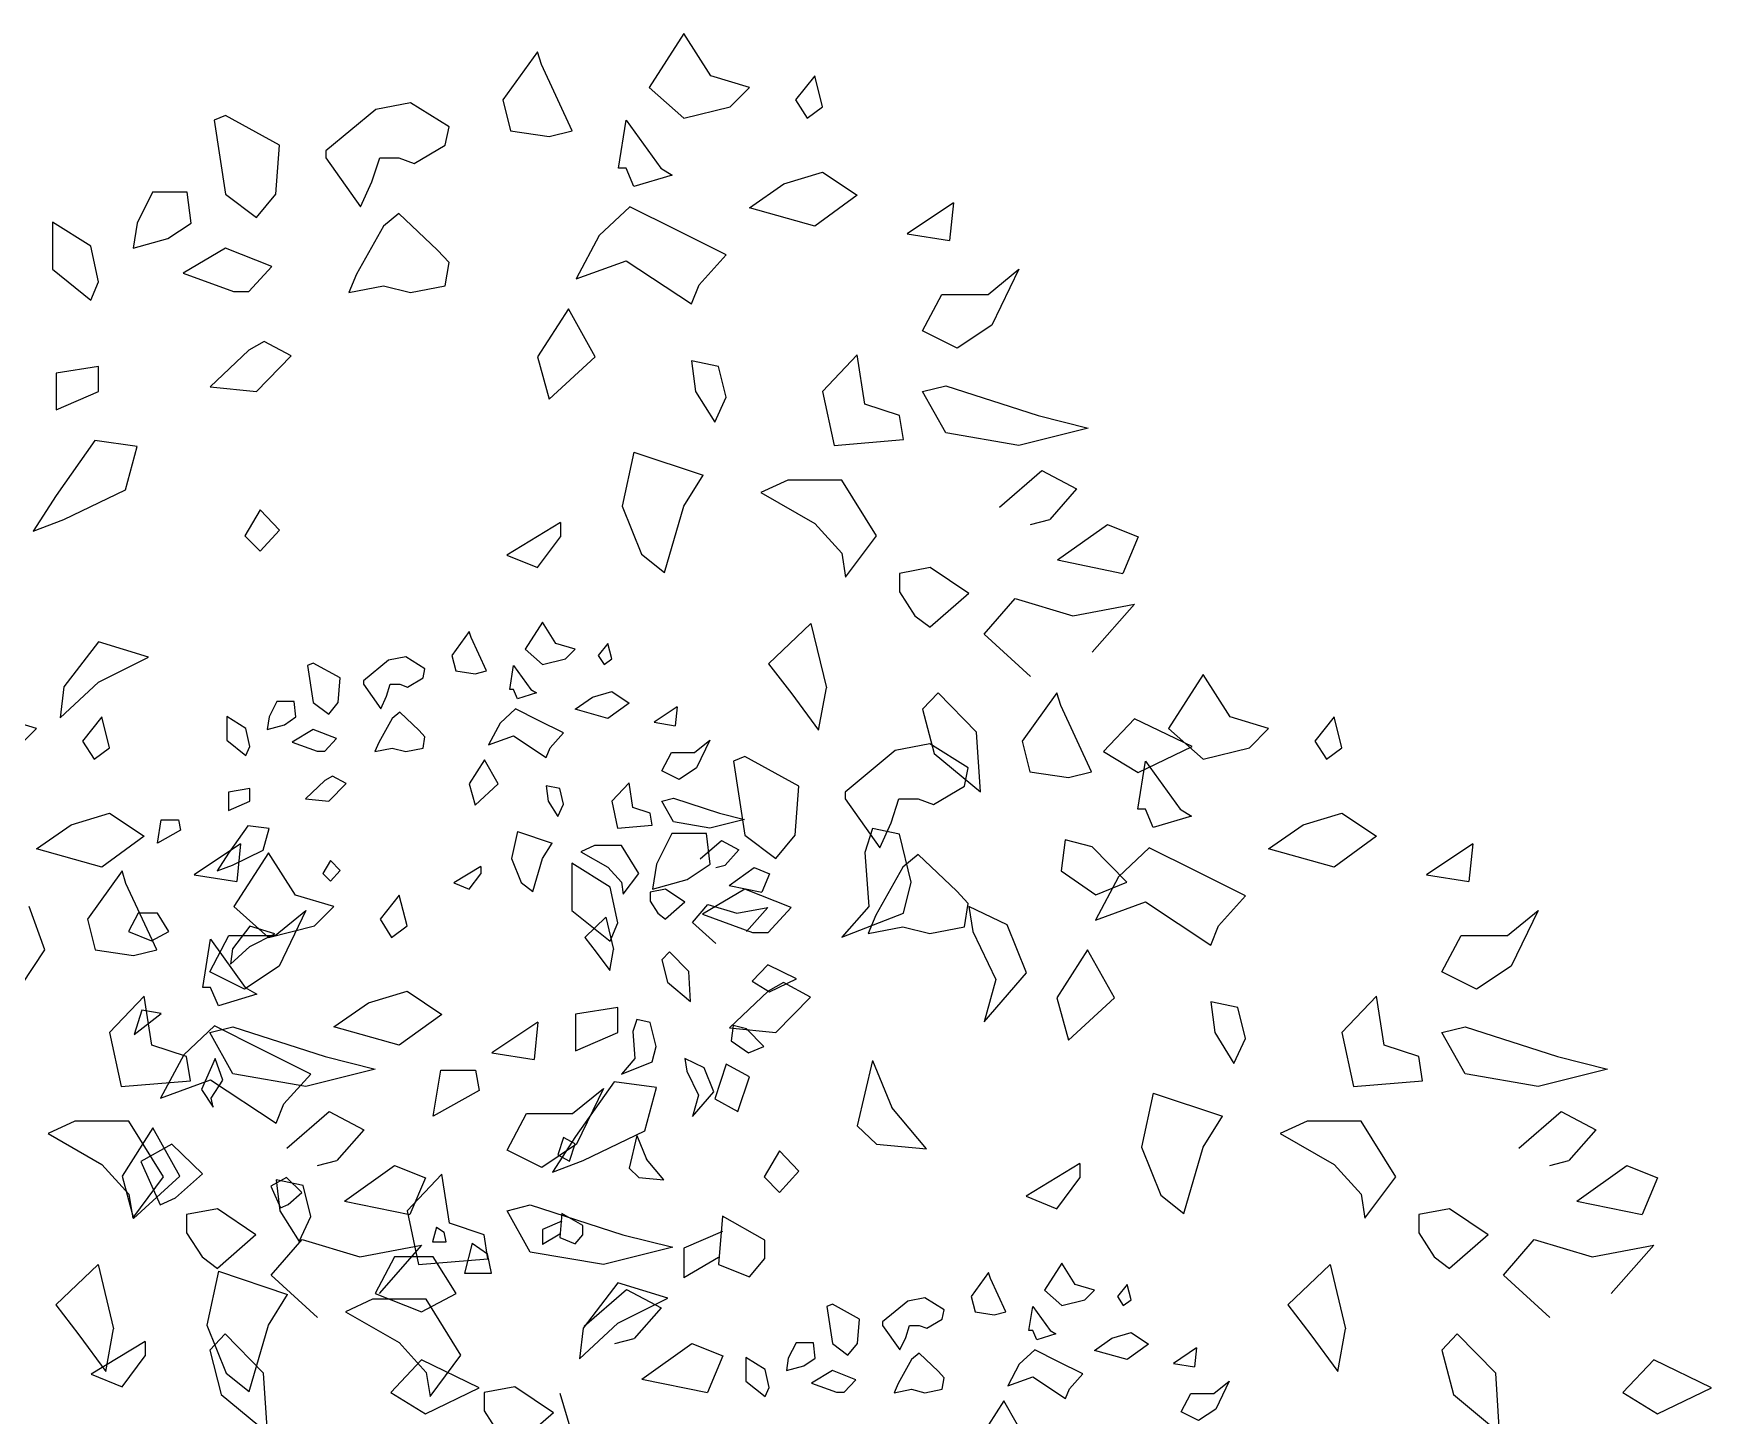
# Model space of a CAD drawing. Header units: millimetres. Extents: x 452.6 to 454.46, y 2596.55 to 2597.55.
# Drawn here: x 453.784 to 454.465, y 2596.974 to 2597.535 of the extents above; entities that cross this region are included whole.
import ezdxf

# ---------------------------------------------------------------- set-up
doc = ezdxf.new("R2010")
doc.units = ezdxf.units.MM
doc.header["$LTSCALE"] = 10
doc.layers.add('Vegetais', color=94, linetype='Continuous')

msp = doc.modelspace()

# ---------------------------------------------------------------- linework, layer by layer
at = {"layer": 'Vegetais'}
for p, q in [((454.04799, 2597.53508), (454.03393, 2597.51321)), ((454.05893, 2597.51789), (454.04799, 2597.53508)), ((453.98861, 2597.52766), (453.97455, 2597.50813)), ((453.99018, 2597.52258), (453.98861, 2597.52766)), ((454.00268, 2597.49563), (453.99018, 2597.52258)), ((454.03393, 2597.51321), (454.04799, 2597.50071)), ((454.07455, 2597.51321), (454.05893, 2597.51789)), ((454.06674, 2597.50539), (454.07455, 2597.51321)), ((454.10111, 2597.51789), (454.0933, 2597.50813)), ((454.10424, 2597.50539), (454.10111, 2597.51789)), ((453.93705, 2597.50696), (453.92299, 2597.50422)), ((453.95268, 2597.49719), (453.93705, 2597.50696)), ((453.97455, 2597.50813), (453.97768, 2597.49563)), ((454.0933, 2597.50813), (454.09799, 2597.50071)), ((453.86205, 2597.50188), (453.85736, 2597.49993)), ((453.85736, 2597.49993), (453.86205, 2597.46985)), ((453.88393, 2597.48977), (453.86205, 2597.50188)), ((453.92299, 2597.50422), (453.90268, 2597.48743)), ((454.02143, 2597.48039), (454.02455, 2597.49993)), ((454.02455, 2597.49993), (454.03861, 2597.48039)), ((454.04799, 2597.50071), (454.06674, 2597.50539)), ((454.09799, 2597.50071), (454.10424, 2597.50539)), ((453.95111, 2597.48977), (453.95268, 2597.49719)), ((453.97768, 2597.49563), (453.9933, 2597.49329)), ((453.9933, 2597.49329), (454.00268, 2597.49563)), ((453.88236, 2597.46985), (453.88393, 2597.48977)), ((453.90268, 2597.48743), (453.90268, 2597.48469)), ((453.93861, 2597.48235), (453.95111, 2597.48977)), ((453.90268, 2597.48469), (453.91674, 2597.46477)), ((453.92143, 2597.47493), (453.92455, 2597.48469)), ((453.92455, 2597.48469), (453.93236, 2597.48469)), ((453.93236, 2597.48469), (453.93861, 2597.48235)), ((454.02455, 2597.48039), (454.02143, 2597.48039)), ((454.02768, 2597.47297), (454.02455, 2597.48039)), ((454.03861, 2597.48039), (454.0433, 2597.47766)), ((454.08861, 2597.47414), (454.10424, 2597.47883)), ((454.10424, 2597.47883), (454.1183, 2597.46946)), ((453.91674, 2597.46477), (453.92143, 2597.47493)), ((454.0433, 2597.47766), (454.02768, 2597.47297)), ((454.07455, 2597.46438), (454.08861, 2597.47414)), ((453.83236, 2597.47063), (453.82611, 2597.45813)), ((453.84643, 2597.47063), (453.83236, 2597.47063)), ((453.84799, 2597.45813), (453.84643, 2597.47063)), ((453.86205, 2597.46985), (453.87455, 2597.46047)), ((453.87455, 2597.46047), (453.88236, 2597.46985)), ((454.1183, 2597.46946), (454.10111, 2597.45696)), ((454.15736, 2597.46633), (454.13861, 2597.45383)), ((454.15736, 2597.46633), (454.1558, 2597.4511)), ((453.80736, 2597.44875), (453.79174, 2597.45852)), ((453.79174, 2597.45852), (453.79174, 2597.43938)), ((453.82611, 2597.45813), (453.82455, 2597.44797)), ((453.83861, 2597.45188), (453.84799, 2597.45813)), ((453.93236, 2597.46204), (453.92611, 2597.45696)), ((453.94799, 2597.44719), (453.93236, 2597.46204)), ((454.02611, 2597.46477), (454.01361, 2597.45305)), ((454.04486, 2597.45539), (454.02611, 2597.46477)), ((454.10111, 2597.45696), (454.07455, 2597.46438)), ((453.82455, 2597.44797), (453.83861, 2597.45188)), ((453.92611, 2597.45696), (453.91518, 2597.43743)), ((454.01361, 2597.45305), (454.00424, 2597.43547)), ((454.06518, 2597.44524), (454.04486, 2597.45539)), ((454.13861, 2597.45383), (454.1558, 2597.4511)), ((453.81049, 2597.4343), (453.80736, 2597.44875)), ((453.86205, 2597.44797), (453.84486, 2597.43782)), ((453.8808, 2597.44055), (453.86205, 2597.44797)), ((453.95268, 2597.44211), (453.94799, 2597.44719)), ((454.05424, 2597.43313), (454.06518, 2597.44524)), ((453.79174, 2597.43938), (453.80736, 2597.42688)), ((453.84486, 2597.43782), (453.86518, 2597.43039)), ((453.87143, 2597.43039), (453.8808, 2597.44055)), ((453.95111, 2597.43274), (453.95268, 2597.44211)), ((454.00424, 2597.43547), (454.02455, 2597.44289)), ((454.02455, 2597.44289), (454.05111, 2597.42532)), ((454.17143, 2597.42922), (454.18393, 2597.43938)), ((454.18393, 2597.43938), (454.17299, 2597.41672)), ((453.80736, 2597.42688), (453.81049, 2597.4343)), ((453.91518, 2597.43743), (453.91205, 2597.43)), ((453.91205, 2597.43), (453.92611, 2597.43274)), ((453.92611, 2597.43274), (453.93705, 2597.43)), ((453.93705, 2597.43), (453.95111, 2597.43274)), ((454.05111, 2597.42532), (454.05424, 2597.43313)), ((453.86518, 2597.43039), (453.87143, 2597.43039)), ((454.14486, 2597.41438), (454.15268, 2597.42922)), ((454.15268, 2597.42922), (454.17143, 2597.42922)), ((454.00111, 2597.42336), (453.98861, 2597.40383)), ((454.01205, 2597.40383), (454.00111, 2597.42336)), ((454.15893, 2597.40735), (454.14486, 2597.41438)), ((454.17299, 2597.41672), (454.15893, 2597.40735)), ((453.87143, 2597.40657), (453.8558, 2597.39172)), ((453.87768, 2597.41008), (453.87143, 2597.40657)), ((453.87455, 2597.38977), (453.88861, 2597.40422)), ((453.88861, 2597.40422), (453.87768, 2597.41008)), ((453.98861, 2597.40383), (453.9933, 2597.38664)), ((453.9933, 2597.38664), (454.01205, 2597.40383)), ((454.1183, 2597.40461), (454.10424, 2597.38977)), ((454.12143, 2597.38469), (454.1183, 2597.40461)), ((453.81049, 2597.39993), (453.7933, 2597.39719)), ((453.7933, 2597.39719), (453.7933, 2597.38235)), ((453.81049, 2597.38977), (453.81049, 2597.39993)), ((454.06205, 2597.39993), (454.05111, 2597.40227)), ((454.05111, 2597.40227), (454.05268, 2597.38977)), ((454.06518, 2597.38743), (454.06205, 2597.39993)), ((453.8558, 2597.39172), (453.87455, 2597.38977)), ((454.14486, 2597.38977), (454.15424, 2597.39211)), ((454.15424, 2597.39211), (454.19174, 2597.38)), ((453.7933, 2597.38235), (453.81049, 2597.38977)), ((454.05268, 2597.38977), (454.06049, 2597.37727)), ((454.06049, 2597.37727), (454.06518, 2597.38743)), ((454.10424, 2597.38977), (454.10893, 2597.36789)), ((454.13549, 2597.38), (454.12143, 2597.38469)), ((454.15424, 2597.37297), (454.14486, 2597.38977)), ((454.13705, 2597.37024), (454.13549, 2597.38)), ((454.19174, 2597.38), (454.21205, 2597.37493)), ((453.80893, 2597.36985), (453.7933, 2597.34758)), ((453.82611, 2597.3675), (453.80893, 2597.36985)), ((454.10893, 2597.36789), (454.13705, 2597.37024)), ((454.18393, 2597.36789), (454.15424, 2597.37297)), ((454.21205, 2597.37493), (454.18393, 2597.36789)), ((453.82143, 2597.34993), (453.82611, 2597.3675)), ((454.02768, 2597.36516), (454.02299, 2597.34329)), ((454.02768, 2597.36516), (454.0558, 2597.35579)), ((454.17611, 2597.34289), (454.1933, 2597.35774)), ((454.1933, 2597.35774), (454.20736, 2597.35032)), ((453.79643, 2597.33782), (453.82143, 2597.34993)), ((454.04799, 2597.34329), (454.0558, 2597.35579)), ((454.09018, 2597.35383), (454.07924, 2597.34875)), ((454.11205, 2597.35383), (454.09018, 2597.35383)), ((454.12611, 2597.33118), (454.11205, 2597.35383)), ((454.20736, 2597.35032), (454.19643, 2597.33782)), ((453.7933, 2597.34758), (453.78393, 2597.33313)), ((454.02299, 2597.34329), (454.0308, 2597.32375)), ((454.04018, 2597.31633), (454.04799, 2597.34329)), ((454.07924, 2597.34875), (454.10111, 2597.33625)), ((453.78393, 2597.33313), (453.79643, 2597.33782)), ((453.87611, 2597.34172), (453.86986, 2597.33118)), ((453.88393, 2597.33352), (453.87611, 2597.34172)), ((453.99799, 2597.33664), (453.97611, 2597.32336)), ((453.99799, 2597.33664), (453.99799, 2597.33079)), ((454.10111, 2597.33625), (454.11205, 2597.32414)), ((454.18861, 2597.33586), (454.19643, 2597.33782)), ((454.19955, 2597.32141), (454.21986, 2597.33586)), ((454.21986, 2597.33586), (454.23236, 2597.33079)), ((453.86986, 2597.33118), (453.87611, 2597.32493)), ((453.87611, 2597.32493), (453.88393, 2597.33352)), ((453.98861, 2597.31829), (453.99799, 2597.33079)), ((454.11361, 2597.31438), (454.12611, 2597.33118)), ((454.23236, 2597.33079), (454.22611, 2597.31594)), ((453.97611, 2597.32336), (453.98861, 2597.31829)), ((454.0308, 2597.32375), (454.04018, 2597.31633)), ((454.11205, 2597.32414), (454.11361, 2597.31438)), ((454.14799, 2597.31829), (454.13549, 2597.31594)), ((454.13549, 2597.31594), (454.13549, 2597.30852)), ((454.16361, 2597.30774), (454.14799, 2597.31829)), ((454.19955, 2597.32141), (454.22611, 2597.31594)), ((454.13549, 2597.30852), (454.14174, 2597.29875)), ((454.16361, 2597.30774), (454.14799, 2597.29407)), ((454.16986, 2597.29133), (454.18236, 2597.30579)), ((454.18236, 2597.30579), (454.2058, 2597.29875)), ((454.2058, 2597.29875), (454.2308, 2597.30344)), ((454.2308, 2597.30344), (454.21361, 2597.28391)), ((453.99058, 2597.29614), (453.98355, 2597.28521)), ((453.99605, 2597.28755), (453.99058, 2597.29614)), ((454.09955, 2597.29563), (454.08236, 2597.27922)), ((454.09955, 2597.29563), (454.1058, 2597.26946)), ((454.14174, 2597.29875), (454.14799, 2597.29407)), ((453.81049, 2597.28821), (453.79643, 2597.26985)), ((453.8308, 2597.28196), (453.81049, 2597.28821)), ((453.9609, 2597.29243), (453.95386, 2597.28266)), ((453.96168, 2597.28989), (453.9609, 2597.29243)), ((453.96793, 2597.27641), (453.96168, 2597.28989)), ((454.18861, 2597.27414), (454.16986, 2597.29133)), ((453.81049, 2597.2718), (453.8308, 2597.28196)), ((453.93511, 2597.28208), (453.92808, 2597.28071)), ((453.94293, 2597.27719), (453.93511, 2597.28208)), ((453.95386, 2597.28266), (453.95543, 2597.27641)), ((453.98355, 2597.28521), (453.99058, 2597.27896)), ((453.99058, 2597.27896), (453.99996, 2597.2813)), ((454.00386, 2597.28521), (453.99605, 2597.28755)), ((453.99996, 2597.2813), (454.00386, 2597.28521)), ((454.01715, 2597.28755), (454.01324, 2597.28266)), ((454.01324, 2597.28266), (454.01558, 2597.27896)), ((454.01558, 2597.27896), (454.01871, 2597.2813)), ((454.01871, 2597.2813), (454.01715, 2597.28755)), ((453.89761, 2597.27954), (453.89527, 2597.27857)), ((453.89527, 2597.27857), (453.89761, 2597.26352)), ((453.90855, 2597.27349), (453.89761, 2597.27954)), ((453.92808, 2597.28071), (453.91793, 2597.27232)), ((453.94215, 2597.27349), (453.94293, 2597.27719)), ((453.95543, 2597.27641), (453.96324, 2597.27524)), ((453.96324, 2597.27524), (453.96793, 2597.27641)), ((453.9773, 2597.2688), (453.97886, 2597.27857)), ((453.97886, 2597.27857), (453.9859, 2597.2688)), ((454.08236, 2597.27922), (454.09174, 2597.26711)), ((454.25871, 2597.27486), (454.24465, 2597.25299)), ((454.26965, 2597.25768), (454.25871, 2597.27486)), ((453.79486, 2597.25735), (453.81049, 2597.2718)), ((453.79643, 2597.26985), (453.79486, 2597.25735)), ((453.90777, 2597.26352), (453.90855, 2597.27349)), ((453.91793, 2597.27232), (453.91793, 2597.27094)), ((453.91793, 2597.27094), (453.92496, 2597.26099)), ((453.9273, 2597.26607), (453.92886, 2597.27094)), ((453.92886, 2597.27094), (453.93277, 2597.27094)), ((453.93277, 2597.27094), (453.9359, 2597.26977)), ((453.9359, 2597.26977), (453.94215, 2597.27349)), ((453.97886, 2597.2688), (453.9773, 2597.2688)), ((453.98043, 2597.26508), (453.97886, 2597.2688)), ((453.9859, 2597.2688), (453.98824, 2597.26743)), ((454.0109, 2597.26568), (454.01871, 2597.26802)), ((454.01871, 2597.26802), (454.02574, 2597.26333)), ((454.10268, 2597.25227), (454.1058, 2597.26946)), ((454.15111, 2597.2675), (454.14486, 2597.26086)), ((454.16674, 2597.25149), (454.15111, 2597.2675)), ((453.88277, 2597.26391), (453.87965, 2597.25766)), ((453.8898, 2597.26391), (453.88277, 2597.26391)), ((453.89058, 2597.25766), (453.8898, 2597.26391)), ((453.89761, 2597.26352), (453.90386, 2597.25883)), ((453.90386, 2597.25883), (453.90777, 2597.26352)), ((453.92496, 2597.26099), (453.9273, 2597.26607)), ((453.97965, 2597.26099), (453.9734, 2597.25513)), ((453.98902, 2597.2563), (453.97965, 2597.26099)), ((453.98824, 2597.26743), (453.98043, 2597.26508)), ((454.00386, 2597.26079), (454.0109, 2597.26568)), ((454.01715, 2597.25708), (454.00386, 2597.26079)), ((454.02574, 2597.26333), (454.01715, 2597.25708)), ((454.04527, 2597.26177), (454.0359, 2597.25552)), ((454.04527, 2597.26177), (454.04449, 2597.25414)), ((454.09174, 2597.26711), (454.10268, 2597.25227)), ((454.14486, 2597.26086), (454.14955, 2597.24289)), ((454.19933, 2597.26744), (454.18527, 2597.24791)), ((454.2009, 2597.26236), (454.19933, 2597.26744)), ((454.2134, 2597.23541), (454.2009, 2597.26236)), ((453.78527, 2597.25299), (453.76965, 2597.25768)), ((453.81183, 2597.25768), (453.80402, 2597.24791)), ((453.81496, 2597.24518), (453.81183, 2597.25768)), ((453.87027, 2597.25297), (453.86246, 2597.25786)), ((453.86246, 2597.25786), (453.86246, 2597.24829)), ((453.87965, 2597.25766), (453.87886, 2597.25258)), ((453.87886, 2597.25258), (453.8859, 2597.25454)), ((453.8859, 2597.25454), (453.89058, 2597.25766)), ((453.92965, 2597.25708), (453.92418, 2597.24732)), ((453.93277, 2597.25961), (453.92965, 2597.25708)), ((453.94058, 2597.25219), (453.93277, 2597.25961)), ((453.9734, 2597.25513), (453.96871, 2597.24633)), ((453.99918, 2597.25122), (453.98902, 2597.2563)), ((454.0359, 2597.25552), (454.04449, 2597.25414)), ((454.2308, 2597.25696), (454.2183, 2597.24368)), ((454.25424, 2597.24563), (454.2308, 2597.25696)), ((454.28527, 2597.25299), (454.26965, 2597.25768)), ((454.31183, 2597.25768), (454.30402, 2597.24791)), ((454.31496, 2597.24518), (454.31183, 2597.25768)), ((453.77746, 2597.24518), (453.78527, 2597.25299)), ((453.80402, 2597.24791), (453.80871, 2597.24049)), ((453.86246, 2597.24829), (453.87027, 2597.24204)), ((453.87183, 2597.24575), (453.87027, 2597.25297)), ((453.89761, 2597.25258), (453.88902, 2597.2475)), ((453.88902, 2597.2475), (453.89918, 2597.2438)), ((453.90699, 2597.24888), (453.89761, 2597.25258)), ((453.9023, 2597.2438), (453.90699, 2597.24888)), ((453.92418, 2597.24732), (453.92261, 2597.2436)), ((453.94293, 2597.24966), (453.94058, 2597.25219)), ((453.94215, 2597.24497), (453.94293, 2597.24966)), ((453.96871, 2597.24633), (453.97886, 2597.25005)), ((453.97886, 2597.25005), (453.99215, 2597.24125)), ((453.99371, 2597.24516), (453.99918, 2597.25122)), ((454.0523, 2597.24321), (454.05855, 2597.24829)), ((454.05855, 2597.24829), (454.05308, 2597.23696)), ((454.1683, 2597.22727), (454.16674, 2597.25149)), ((454.18527, 2597.24791), (454.1884, 2597.23541)), ((454.24465, 2597.25299), (454.25871, 2597.24049)), ((454.27746, 2597.24518), (454.28527, 2597.25299)), ((454.30402, 2597.24791), (454.30871, 2597.24049)), ((453.80871, 2597.24049), (453.81496, 2597.24518)), ((453.87027, 2597.24204), (453.87183, 2597.24575)), ((453.89918, 2597.2438), (453.9023, 2597.2438)), ((453.92261, 2597.2436), (453.92965, 2597.24497)), ((453.92965, 2597.24497), (453.93511, 2597.2436)), ((453.93511, 2597.2436), (453.94215, 2597.24497)), ((453.96715, 2597.24029), (453.9609, 2597.23052)), ((453.97261, 2597.23052), (453.96715, 2597.24029)), ((453.99215, 2597.24125), (453.99371, 2597.24516)), ((454.03902, 2597.23579), (454.04293, 2597.24321)), ((454.04293, 2597.24321), (454.0523, 2597.24321)), ((454.07277, 2597.24166), (454.06808, 2597.23971)), ((454.09465, 2597.22955), (454.07277, 2597.24166)), ((454.13371, 2597.244), (454.1134, 2597.22721)), ((454.14777, 2597.24674), (454.13371, 2597.244)), ((454.1634, 2597.23697), (454.14777, 2597.24674)), ((454.14955, 2597.24289), (454.1683, 2597.22727)), ((454.2183, 2597.24368), (454.23236, 2597.23508)), ((454.23236, 2597.23508), (454.25424, 2597.24563)), ((454.25871, 2597.24049), (454.27746, 2597.24518)), ((454.30871, 2597.24049), (454.31496, 2597.24518)), ((453.90543, 2597.23364), (453.9023, 2597.23188)), ((453.9109, 2597.23071), (453.90543, 2597.23364)), ((454.04605, 2597.23227), (454.03902, 2597.23579)), ((454.05308, 2597.23696), (454.04605, 2597.23227)), ((454.06808, 2597.23971), (454.07277, 2597.20963)), ((454.16183, 2597.22955), (454.1634, 2597.23697)), ((454.1884, 2597.23541), (454.20402, 2597.23307)), ((454.20402, 2597.23307), (454.2134, 2597.23541)), ((454.23215, 2597.22018), (454.23527, 2597.23971)), ((454.23527, 2597.23971), (454.24933, 2597.22018)), ((453.87183, 2597.22857), (453.86324, 2597.22719)), ((453.86324, 2597.22719), (453.86324, 2597.21977)), ((453.87183, 2597.22349), (453.87183, 2597.22857)), ((453.9023, 2597.23188), (453.89449, 2597.22446)), ((453.90386, 2597.22349), (453.9109, 2597.23071)), ((453.9609, 2597.23052), (453.96324, 2597.22193)), ((453.96324, 2597.22193), (453.97261, 2597.23052)), ((453.99761, 2597.22857), (453.99215, 2597.22974)), ((453.99215, 2597.22974), (453.99293, 2597.22349)), ((453.99918, 2597.22232), (453.99761, 2597.22857)), ((454.02574, 2597.23091), (454.01871, 2597.22349)), ((454.0273, 2597.22094), (454.02574, 2597.23091)), ((454.09308, 2597.20963), (454.09465, 2597.22955)), ((454.1134, 2597.22721), (454.1134, 2597.22447)), ((454.14933, 2597.22213), (454.16183, 2597.22955)), ((453.86324, 2597.21977), (453.87183, 2597.22349)), ((453.89449, 2597.22446), (453.90386, 2597.22349)), ((453.99293, 2597.22349), (453.99683, 2597.21724)), ((453.99683, 2597.21724), (453.99918, 2597.22232)), ((454.01871, 2597.22349), (454.02105, 2597.21255)), ((454.03433, 2597.2186), (454.0273, 2597.22094)), ((454.03902, 2597.22349), (454.04371, 2597.22466)), ((454.04371, 2597.21508), (454.03902, 2597.22349)), ((454.04371, 2597.22466), (454.06246, 2597.2186)), ((454.1134, 2597.22447), (454.12746, 2597.20455)), ((454.13215, 2597.21471), (454.13527, 2597.22447)), ((454.13527, 2597.22447), (454.14308, 2597.22447)), ((454.14308, 2597.22447), (454.14933, 2597.22213)), ((454.23527, 2597.22018), (454.23215, 2597.22018)), ((454.2384, 2597.21275), (454.23527, 2597.22018)), ((454.24933, 2597.22018), (454.25402, 2597.21744)), ((453.78527, 2597.20416), (453.79933, 2597.21393)), ((453.79933, 2597.21393), (453.81496, 2597.21861)), ((453.81496, 2597.21861), (453.82902, 2597.20924)), ((453.83433, 2597.20649), (453.8359, 2597.21586)), ((453.8359, 2597.21586), (453.84293, 2597.21586)), ((453.84293, 2597.21586), (453.84371, 2597.21177)), ((453.87105, 2597.21352), (453.86324, 2597.20239)), ((453.87965, 2597.21235), (453.87105, 2597.21352)), ((454.02105, 2597.21255), (454.03511, 2597.21372)), ((454.03511, 2597.21372), (454.03433, 2597.2186)), ((454.05855, 2597.21255), (454.04371, 2597.21508)), ((454.07261, 2597.21607), (454.05855, 2597.21255)), ((454.06246, 2597.2186), (454.07261, 2597.21607)), ((454.12746, 2597.20455), (454.13215, 2597.21471)), ((454.25402, 2597.21744), (454.2384, 2597.21275)), ((454.28527, 2597.20416), (454.29933, 2597.21393)), ((454.29933, 2597.21393), (454.31496, 2597.21861)), ((454.31496, 2597.21861), (454.32902, 2597.20924)), ((453.82902, 2597.20924), (453.81183, 2597.19674)), ((453.84371, 2597.21177), (453.83433, 2597.20649)), ((453.8773, 2597.20357), (453.87965, 2597.21235)), ((453.98043, 2597.21118), (453.97808, 2597.20024)), ((453.98043, 2597.21118), (453.99449, 2597.20649)), ((453.99058, 2597.20024), (453.99449, 2597.20649)), ((454.04308, 2597.21041), (454.03683, 2597.19791)), ((454.05715, 2597.21041), (454.04308, 2597.21041)), ((454.05465, 2597.20005), (454.06324, 2597.20747)), ((454.05871, 2597.19791), (454.05715, 2597.21041)), ((454.06324, 2597.20747), (454.07027, 2597.20375)), ((454.07277, 2597.20963), (454.08527, 2597.20025)), ((454.08527, 2597.20025), (454.09308, 2597.20963)), ((454.12455, 2597.21243), (454.12143, 2597.20266)), ((454.13549, 2597.21008), (454.12455, 2597.21243)), ((454.14018, 2597.19055), (454.13549, 2597.21008)), ((454.20268, 2597.20774), (454.20111, 2597.19524)), ((454.21361, 2597.205), (454.20268, 2597.20774)), ((454.32902, 2597.20924), (454.31183, 2597.19674)), ((453.81183, 2597.19674), (453.78527, 2597.20416)), ((453.86808, 2597.20611), (453.84933, 2597.19361)), ((453.86324, 2597.20239), (453.85855, 2597.19516)), ((453.8648, 2597.1975), (453.8773, 2597.20357)), ((453.8794, 2597.20258), (453.86533, 2597.18071)), ((453.86808, 2597.20611), (453.86652, 2597.19088)), ((453.89033, 2597.18539), (453.8794, 2597.20258)), ((453.90465, 2597.19946), (453.90152, 2597.19419)), ((453.90855, 2597.19536), (453.90465, 2597.19946)), ((453.97808, 2597.20024), (453.98199, 2597.19047)), ((453.98668, 2597.18677), (453.99058, 2597.20024)), ((454.01168, 2597.20552), (454.00621, 2597.20297)), ((454.00621, 2597.20297), (454.01715, 2597.19672)), ((454.02261, 2597.20552), (454.01168, 2597.20552)), ((454.02965, 2597.19419), (454.02261, 2597.20552)), ((454.07027, 2597.20375), (454.0648, 2597.1975)), ((454.12143, 2597.20266), (454.12299, 2597.18079)), ((454.14308, 2597.20182), (454.13683, 2597.19674)), ((454.15871, 2597.18697), (454.14308, 2597.20182)), ((454.22768, 2597.19055), (454.21361, 2597.205)), ((454.23683, 2597.20455), (454.22433, 2597.19283)), ((454.25558, 2597.19518), (454.23683, 2597.20455)), ((454.31183, 2597.19674), (454.28527, 2597.20416)), ((454.36808, 2597.20611), (454.34933, 2597.19361)), ((454.36808, 2597.20611), (454.36652, 2597.19088)), ((453.82002, 2597.19516), (453.80596, 2597.17563)), ((453.82158, 2597.19008), (453.82002, 2597.19516)), ((453.84933, 2597.19361), (453.86652, 2597.19088)), ((453.85855, 2597.19516), (453.8648, 2597.1975)), ((453.90152, 2597.19419), (453.90465, 2597.19107)), ((453.90465, 2597.19107), (453.90855, 2597.19536)), ((453.96558, 2597.19693), (453.95465, 2597.19029)), ((453.9609, 2597.18774), (453.96558, 2597.19399)), ((453.96558, 2597.19693), (453.96558, 2597.19399)), ((454.01808, 2597.18854), (454.00246, 2597.1983)), ((454.00246, 2597.1983), (454.00246, 2597.17916)), ((454.01715, 2597.19672), (454.02261, 2597.19068)), ((454.0234, 2597.18579), (454.02965, 2597.19419)), ((454.03683, 2597.19791), (454.03527, 2597.18775)), ((454.04933, 2597.19166), (454.05871, 2597.19791)), ((454.0609, 2597.19654), (454.0648, 2597.1975)), ((454.06636, 2597.1893), (454.07652, 2597.19654)), ((454.07652, 2597.19654), (454.08277, 2597.19399)), ((454.08277, 2597.19399), (454.07965, 2597.18657)), ((454.13683, 2597.19674), (454.1259, 2597.17721)), ((454.20111, 2597.19524), (454.21518, 2597.18547)), ((454.22433, 2597.19283), (454.21496, 2597.17525)), ((454.2759, 2597.18502), (454.25558, 2597.19518)), ((454.34933, 2597.19361), (454.36652, 2597.19088)), ((453.83408, 2597.16313), (453.82158, 2597.19008)), ((453.95465, 2597.19029), (453.9609, 2597.18774)), ((453.98199, 2597.19047), (453.98668, 2597.18677)), ((454.02121, 2597.17408), (454.01808, 2597.18854)), ((454.02261, 2597.19068), (454.0234, 2597.18579)), ((454.04058, 2597.18774), (454.03433, 2597.18657)), ((454.03433, 2597.18657), (454.03433, 2597.18286)), ((454.03527, 2597.18775), (454.04933, 2597.19166)), ((454.0484, 2597.18247), (454.04058, 2597.18774)), ((454.07277, 2597.18775), (454.05558, 2597.1776)), ((454.06636, 2597.1893), (454.07965, 2597.18657)), ((454.09152, 2597.18033), (454.07277, 2597.18775)), ((454.13705, 2597.17805), (454.14018, 2597.19055)), ((454.1634, 2597.18189), (454.15871, 2597.18697)), ((454.21518, 2597.18547), (454.22768, 2597.19055)), ((453.78861, 2597.16321), (453.78236, 2597.18079)), ((453.86533, 2597.18071), (453.8794, 2597.16821)), ((453.88215, 2597.169), (453.89465, 2597.17916)), ((453.89465, 2597.17916), (453.88371, 2597.1565)), ((453.90596, 2597.18071), (453.89033, 2597.18539)), ((453.89815, 2597.17289), (453.90596, 2597.18071)), ((453.93252, 2597.18539), (453.92471, 2597.17563)), ((453.93565, 2597.17289), (453.93252, 2597.18539)), ((454.00246, 2597.17916), (454.01808, 2597.16666)), ((454.03433, 2597.18286), (454.03746, 2597.17797)), ((454.0484, 2597.18247), (454.04058, 2597.17563)), ((454.05152, 2597.17427), (454.05777, 2597.18149)), ((454.05777, 2597.18149), (454.06949, 2597.17797)), ((454.06949, 2597.17797), (454.08199, 2597.18032)), ((454.08199, 2597.18032), (454.0734, 2597.17055)), ((454.08215, 2597.17018), (454.09152, 2597.18033)), ((454.12299, 2597.18079), (454.11205, 2597.16829)), ((454.16183, 2597.17252), (454.1634, 2597.18189)), ((454.16361, 2597.18079), (454.16518, 2597.17063)), ((454.17924, 2597.17336), (454.16361, 2597.18079)), ((454.21496, 2597.17525), (454.23527, 2597.18268)), ((454.23527, 2597.18268), (454.26183, 2597.1651)), ((454.26496, 2597.17291), (454.2759, 2597.18502)), ((454.38215, 2597.169), (454.39465, 2597.17916)), ((454.39465, 2597.17916), (454.38371, 2597.1565)), ((453.80596, 2597.17563), (453.80908, 2597.16313)), ((453.82652, 2597.17797), (453.82261, 2597.17055)), ((453.83433, 2597.17797), (453.82652, 2597.17797)), ((453.83902, 2597.17055), (453.83433, 2597.17797)), ((453.87183, 2597.17271), (453.8648, 2597.16352)), ((453.88199, 2597.16958), (453.87183, 2597.17271)), ((453.8794, 2597.16821), (453.89815, 2597.17289)), ((453.92471, 2597.17563), (453.9294, 2597.16821)), ((453.9294, 2597.16821), (453.93565, 2597.17289)), ((454.01636, 2597.17641), (454.00777, 2597.16821)), ((454.01636, 2597.17641), (454.01949, 2597.16333)), ((454.01808, 2597.16666), (454.02121, 2597.17408)), ((454.03746, 2597.17797), (454.04058, 2597.17563)), ((454.0609, 2597.16568), (454.05152, 2597.17427)), ((454.05558, 2597.1776), (454.0759, 2597.17018)), ((454.11205, 2597.16829), (454.13705, 2597.17805)), ((454.1259, 2597.17721), (454.12277, 2597.16979)), ((454.12277, 2597.16979), (454.13683, 2597.17252)), ((454.13683, 2597.17252), (454.14777, 2597.16979)), ((454.14777, 2597.16979), (454.16183, 2597.17252)), ((454.18705, 2597.15383), (454.17924, 2597.17336)), ((454.26183, 2597.1651), (454.26496, 2597.17291)), ((453.82261, 2597.17055), (453.83199, 2597.16685)), ((453.83199, 2597.16685), (453.83902, 2597.17055)), ((453.85283, 2597.14789), (453.85596, 2597.16743)), ((453.85558, 2597.15416), (453.8634, 2597.169)), ((453.85596, 2597.16743), (453.87002, 2597.14789)), ((453.8634, 2597.169), (453.88215, 2597.169)), ((453.87183, 2597.1645), (453.88199, 2597.16958)), ((454.00777, 2597.16821), (454.01246, 2597.16216)), ((454.0759, 2597.17018), (454.08215, 2597.17018)), ((454.16518, 2597.17063), (454.17455, 2597.1511)), ((454.16518, 2597.17063), (454.17455, 2597.1511)), ((454.35558, 2597.15416), (454.3634, 2597.169)), ((454.3634, 2597.169), (454.38215, 2597.169)), ((453.77924, 2597.14875), (453.78861, 2597.16321)), ((453.80908, 2597.16313), (453.82471, 2597.16079)), ((453.82471, 2597.16079), (453.83408, 2597.16313)), ((453.86402, 2597.15727), (453.87183, 2597.1645)), ((453.8648, 2597.16352), (453.86402, 2597.15727)), ((454.01246, 2597.16216), (454.01793, 2597.15474)), ((454.01793, 2597.15474), (454.01949, 2597.16333)), ((454.04215, 2597.16235), (454.03902, 2597.15904)), ((454.03902, 2597.15904), (454.04136, 2597.15005)), ((454.04996, 2597.15435), (454.04215, 2597.16235)), ((454.21183, 2597.16314), (454.19933, 2597.14361)), ((454.22277, 2597.14361), (454.21183, 2597.16314)), ((453.86965, 2597.14713), (453.85558, 2597.15416)), ((453.88371, 2597.1565), (453.86965, 2597.14713)), ((454.05074, 2597.14224), (454.04996, 2597.15435)), ((454.08199, 2597.15708), (454.07574, 2597.15044)), ((454.09371, 2597.15141), (454.08199, 2597.15708)), ((454.16986, 2597.13391), (454.18705, 2597.15383)), ((454.36965, 2597.14713), (454.35558, 2597.15416)), ((454.38371, 2597.1565), (454.36965, 2597.14713)), ((453.85596, 2597.14789), (453.85283, 2597.14789)), ((453.85908, 2597.14047), (453.85596, 2597.14789)), ((453.87471, 2597.14516), (453.85908, 2597.14047)), ((453.87002, 2597.14789), (453.87471, 2597.14516)), ((453.92002, 2597.14164), (453.93565, 2597.14633)), ((453.93565, 2597.14633), (453.94971, 2597.13696)), ((454.04136, 2597.15005), (454.05074, 2597.14224)), ((454.08215, 2597.14635), (454.06652, 2597.1315)), ((454.07574, 2597.15044), (454.08277, 2597.14614)), ((454.0884, 2597.14986), (454.08215, 2597.14635)), ((454.08277, 2597.14614), (454.09371, 2597.15141)), ((454.09933, 2597.144), (454.0884, 2597.14986)), ((454.17455, 2597.1511), (454.16986, 2597.13391)), ((453.82902, 2597.14439), (453.81496, 2597.12955)), ((453.82808, 2597.13872), (453.82496, 2597.12875)), ((453.8359, 2597.13735), (453.82808, 2597.13872)), ((453.83215, 2597.12447), (453.82902, 2597.14439)), ((453.90596, 2597.13188), (453.92002, 2597.14164)), ((454.02121, 2597.13971), (454.00402, 2597.13697)), ((454.02121, 2597.12955), (454.02121, 2597.13971)), ((454.08527, 2597.12955), (454.09933, 2597.144)), ((454.19933, 2597.14361), (454.20402, 2597.12643)), ((454.20402, 2597.12643), (454.22277, 2597.14361)), ((454.27277, 2597.13971), (454.26183, 2597.14205)), ((454.26183, 2597.14205), (454.2634, 2597.12955)), ((454.2759, 2597.12721), (454.27277, 2597.13971)), ((454.32902, 2597.14439), (454.31496, 2597.12955)), ((454.33215, 2597.12447), (454.32902, 2597.14439)), ((453.82496, 2597.12875), (453.8359, 2597.13735)), ((453.85752, 2597.13227), (453.84502, 2597.12055)), ((453.85558, 2597.12955), (453.86496, 2597.13189)), ((453.87627, 2597.12289), (453.85752, 2597.13227)), ((453.86496, 2597.13189), (453.90246, 2597.11979)), ((453.93252, 2597.12446), (453.90596, 2597.13188)), ((453.94971, 2597.13696), (453.93252, 2597.12446)), ((453.98877, 2597.13383), (453.97002, 2597.12133)), ((453.98877, 2597.13383), (453.98721, 2597.1186)), ((454.00402, 2597.13697), (454.00402, 2597.12213)), ((454.02886, 2597.13482), (454.0273, 2597.12993)), ((454.03433, 2597.13364), (454.02886, 2597.13482)), ((454.03668, 2597.12388), (454.03433, 2597.13364)), ((454.06652, 2597.1315), (454.08527, 2597.12955)), ((454.06793, 2597.13247), (454.06715, 2597.12622)), ((454.0734, 2597.1311), (454.06793, 2597.13247)), ((454.35558, 2597.12955), (454.36496, 2597.13189)), ((454.36496, 2597.13189), (454.40246, 2597.11979)), ((453.81496, 2597.12955), (453.81965, 2597.10768)), ((453.84621, 2597.11979), (453.83215, 2597.12447)), ((453.86496, 2597.11275), (453.85558, 2597.12955)), ((454.00402, 2597.12213), (454.02121, 2597.12955)), ((454.0273, 2597.12993), (454.02808, 2597.11899)), ((454.06715, 2597.12622), (454.07418, 2597.12133)), ((454.08043, 2597.12388), (454.0734, 2597.1311)), ((454.2634, 2597.12955), (454.27121, 2597.11705)), ((454.27121, 2597.11705), (454.2759, 2597.12721)), ((454.31496, 2597.12955), (454.31965, 2597.10768)), ((454.34621, 2597.11979), (454.33215, 2597.12447)), ((454.36496, 2597.11275), (454.35558, 2597.12955)), ((453.84502, 2597.12055), (453.83565, 2597.10297)), ((453.84777, 2597.11002), (453.84621, 2597.11979)), ((453.85777, 2597.11899), (453.8523, 2597.10649)), ((453.8609, 2597.11021), (453.85777, 2597.11899)), ((453.89658, 2597.11274), (453.87627, 2597.12289)), ((453.90246, 2597.11979), (453.92277, 2597.11471)), ((453.97002, 2597.12133), (453.98721, 2597.1186)), ((454.02808, 2597.11899), (454.02261, 2597.11274)), ((454.03511, 2597.11763), (454.03668, 2597.12388)), ((454.0484, 2597.11899), (454.04918, 2597.11391)), ((454.05621, 2597.11529), (454.0484, 2597.11899)), ((454.07418, 2597.12133), (454.08043, 2597.12388)), ((454.12455, 2597.11829), (454.1183, 2597.09172)), ((454.12455, 2597.11829), (454.13236, 2597.09914)), ((454.34777, 2597.11002), (454.34621, 2597.11979)), ((454.40246, 2597.11979), (454.42277, 2597.11471)), ((453.89465, 2597.10768), (453.86496, 2597.11275)), ((453.88565, 2597.10063), (453.89658, 2597.11274)), ((453.92277, 2597.11471), (453.89465, 2597.10768)), ((453.94621, 2597.09557), (453.94933, 2597.11432)), ((453.94933, 2597.11432), (453.9634, 2597.11432)), ((453.9634, 2597.11432), (453.96496, 2597.10611)), ((454.02261, 2597.11274), (454.03511, 2597.11763)), ((454.04918, 2597.11391), (454.05386, 2597.10414)), ((454.04918, 2597.11391), (454.05386, 2597.10414)), ((454.06011, 2597.10552), (454.05621, 2597.11529)), ((454.06518, 2597.11672), (454.06049, 2597.10266)), ((454.07455, 2597.11164), (454.06518, 2597.11672)), ((454.06986, 2597.09758), (454.07455, 2597.11164)), ((454.39465, 2597.10768), (454.36496, 2597.11275)), ((454.42277, 2597.11471), (454.39465, 2597.10768)), ((453.81965, 2597.10768), (453.84777, 2597.11002)), ((453.83565, 2597.10297), (453.85596, 2597.11039)), ((453.8523, 2597.10649), (453.85699, 2597.09927)), ((453.85596, 2597.11039), (453.88252, 2597.09282)), ((453.85621, 2597.10297), (453.8609, 2597.11021)), ((453.96496, 2597.10611), (453.94621, 2597.09557)), ((454.00283, 2597.09672), (454.01533, 2597.10688)), ((454.01965, 2597.10963), (454.00402, 2597.08736)), ((454.01533, 2597.10688), (454.0044, 2597.08422)), ((454.03683, 2597.10729), (454.01965, 2597.10963)), ((454.03215, 2597.08971), (454.03683, 2597.10729)), ((454.05152, 2597.09555), (454.06011, 2597.10552)), ((454.05386, 2597.10414), (454.05152, 2597.09555)), ((454.2384, 2597.10494), (454.23371, 2597.08307)), ((454.2384, 2597.10494), (454.26652, 2597.09557)), ((454.31965, 2597.10768), (454.34777, 2597.11002)), ((453.85699, 2597.09927), (453.85621, 2597.10297)), ((453.88252, 2597.09282), (453.88565, 2597.10063)), ((453.88683, 2597.08268), (453.90402, 2597.09752)), ((453.90402, 2597.09752), (453.91808, 2597.0901)), ((454.06049, 2597.10266), (454.06986, 2597.09758)), ((454.14643, 2597.08235), (454.13236, 2597.09914)), ((454.38683, 2597.08268), (454.40402, 2597.09752)), ((454.40402, 2597.09752), (454.41808, 2597.0901)), ((453.8009, 2597.09361), (453.78996, 2597.08854)), ((453.82277, 2597.09361), (453.8009, 2597.09361)), ((453.83252, 2597.09086), (453.82002, 2597.07133)), ((453.83683, 2597.07096), (453.82277, 2597.09361)), ((453.84346, 2597.07133), (453.83252, 2597.09086)), ((453.97627, 2597.08188), (453.98408, 2597.09672)), ((453.98408, 2597.09672), (454.00283, 2597.09672)), ((454.1183, 2597.09172), (454.12611, 2597.0843)), ((454.25871, 2597.08307), (454.26652, 2597.09557)), ((454.3009, 2597.09361), (454.28996, 2597.08854)), ((454.32277, 2597.09361), (454.3009, 2597.09361)), ((454.33683, 2597.07096), (454.32277, 2597.09361)), ((453.78996, 2597.08854), (453.81183, 2597.07604)), ((453.84018, 2597.0843), (453.82768, 2597.07727)), ((453.85268, 2597.07219), (453.84018, 2597.0843)), ((453.91808, 2597.0901), (453.90715, 2597.0776)), ((454.0044, 2597.08422), (453.99033, 2597.07485)), ((454.00402, 2597.08736), (453.99465, 2597.07291)), ((453.99918, 2597.08696), (453.99683, 2597.07993)), ((454.00386, 2597.08443), (453.99918, 2597.08696)), ((454.00152, 2597.07739), (454.00386, 2597.08443)), ((454.00715, 2597.0776), (454.03215, 2597.08971)), ((454.02886, 2597.08774), (454.02574, 2597.07446)), ((454.02886, 2597.08774), (454.03277, 2597.07818)), ((454.12611, 2597.0843), (454.14643, 2597.08235)), ((454.28996, 2597.08854), (454.31183, 2597.07604)), ((454.41808, 2597.0901), (454.40715, 2597.0776)), ((453.82768, 2597.07727), (453.83549, 2597.05969)), ((453.89933, 2597.07564), (453.90715, 2597.0776)), ((453.99033, 2597.07485), (453.97627, 2597.08188)), ((453.99465, 2597.07291), (454.00715, 2597.0776)), ((453.99683, 2597.07993), (454.00152, 2597.07739)), ((454.0398, 2597.06977), (454.03277, 2597.07818)), ((454.08683, 2597.0815), (454.08058, 2597.07096)), ((454.09465, 2597.0733), (454.08683, 2597.0815)), ((454.23371, 2597.08307), (454.24152, 2597.06354)), ((454.2509, 2597.05611), (454.25871, 2597.08307)), ((454.39933, 2597.07564), (454.40715, 2597.0776)), ((453.81183, 2597.07604), (453.82277, 2597.06393)), ((453.82002, 2597.07133), (453.82471, 2597.05414)), ((453.82433, 2597.05416), (453.83683, 2597.07096)), ((453.82471, 2597.05414), (453.84346, 2597.07133)), ((453.84174, 2597.06243), (453.85268, 2597.07219)), ((453.88668, 2597.07075), (453.88043, 2597.06724)), ((453.89293, 2597.06469), (453.88668, 2597.07075)), ((453.91027, 2597.06119), (453.93058, 2597.07564)), ((453.93058, 2597.07564), (453.94308, 2597.07057)), ((453.94971, 2597.07211), (453.93565, 2597.05727)), ((453.94308, 2597.07057), (453.93683, 2597.05572)), ((453.95283, 2597.05219), (453.94971, 2597.07211)), ((454.02574, 2597.07446), (454.02965, 2597.07075)), ((454.02965, 2597.07075), (454.0398, 2597.06977)), ((454.08058, 2597.07096), (454.08683, 2597.06471)), ((454.08683, 2597.06471), (454.09465, 2597.0733)), ((454.20871, 2597.07643), (454.18683, 2597.06314)), ((454.19933, 2597.05807), (454.20871, 2597.07057)), ((454.20871, 2597.07643), (454.20871, 2597.07057)), ((454.31183, 2597.07604), (454.32277, 2597.06393)), ((454.32433, 2597.05416), (454.33683, 2597.07096)), ((454.41027, 2597.06119), (454.43058, 2597.07564)), ((454.43058, 2597.07564), (454.44308, 2597.07057)), ((454.44308, 2597.07057), (454.43683, 2597.05572)), ((453.82277, 2597.06393), (453.82433, 2597.05416)), ((453.88043, 2597.06724), (453.88433, 2597.05844)), ((453.89346, 2597.06743), (453.88252, 2597.06977)), ((453.88252, 2597.06977), (453.88408, 2597.05727)), ((453.88746, 2597.05982), (453.89293, 2597.06469)), ((453.89658, 2597.05493), (453.89346, 2597.06743)), ((454.24152, 2597.06354), (454.2509, 2597.05611)), ((454.32277, 2597.06393), (454.32433, 2597.05416)), ((453.83549, 2597.05969), (453.84174, 2597.06243)), ((453.85871, 2597.05807), (453.84621, 2597.05572)), ((453.87433, 2597.04752), (453.85871, 2597.05807)), ((453.88408, 2597.05727), (453.8919, 2597.04477)), ((453.88433, 2597.05844), (453.88746, 2597.05982)), ((453.91027, 2597.06119), (453.93683, 2597.05572)), ((453.93565, 2597.05727), (453.94033, 2597.03539)), ((453.97627, 2597.05727), (453.98565, 2597.05961)), ((453.98565, 2597.04047), (453.97627, 2597.05727)), ((453.98565, 2597.05961), (454.02315, 2597.0475)), ((454.18683, 2597.06314), (454.19933, 2597.05807)), ((454.35871, 2597.05807), (454.34621, 2597.05572)), ((454.37433, 2597.04752), (454.35871, 2597.05807)), ((454.41027, 2597.06119), (454.43683, 2597.05572)), ((453.84621, 2597.05572), (453.84621, 2597.0483)), ((453.8919, 2597.04477), (453.89658, 2597.05493)), ((453.94761, 2597.05063), (453.94605, 2597.04458)), ((453.94761, 2597.05063), (453.95074, 2597.04849)), ((453.9669, 2597.0475), (453.95283, 2597.05219)), ((453.9984, 2597.05297), (453.99058, 2597.04966)), ((453.99058, 2597.04966), (453.99058, 2597.0436)), ((453.9984, 2597.0561), (453.99761, 2597.04633)), ((454.00699, 2597.05122), (453.9984, 2597.0561)), ((454.00699, 2597.0475), (454.00699, 2597.05122)), ((454.06361, 2597.055), (454.06205, 2597.03547)), ((454.0808, 2597.04524), (454.06361, 2597.055)), ((454.34621, 2597.05572), (454.34621, 2597.0483)), ((453.84621, 2597.0483), (453.85246, 2597.03854)), ((453.87433, 2597.04752), (453.85871, 2597.03385)), ((453.88058, 2597.03111), (453.89308, 2597.04557)), ((453.89308, 2597.04557), (453.91652, 2597.03854)), ((453.91652, 2597.03854), (453.94152, 2597.04322)), ((453.94152, 2597.04322), (453.92433, 2597.02369)), ((453.94605, 2597.04458), (453.95152, 2597.04458)), ((453.95152, 2597.04458), (453.95074, 2597.04849)), ((453.96205, 2597.04407), (453.95893, 2597.03196)), ((453.96205, 2597.04407), (453.9683, 2597.03977)), ((453.96846, 2597.03774), (453.9669, 2597.0475)), ((453.99761, 2597.04771), (453.99058, 2597.0436)), ((453.99761, 2597.04633), (454.00386, 2597.0438)), ((454.00386, 2597.0438), (454.00699, 2597.0475)), ((454.02315, 2597.0475), (454.04346, 2597.04243)), ((454.06361, 2597.04875), (454.04799, 2597.04211)), ((454.0808, 2597.03782), (454.0808, 2597.04524)), ((454.34621, 2597.0483), (454.35246, 2597.03854)), ((454.37433, 2597.04752), (454.35871, 2597.03385)), ((454.38058, 2597.03111), (454.39308, 2597.04557)), ((454.39308, 2597.04557), (454.41652, 2597.03854)), ((454.41652, 2597.03854), (454.44152, 2597.04322)), ((454.44152, 2597.04322), (454.42433, 2597.02369)), ((453.85246, 2597.03854), (453.85871, 2597.03385)), ((453.93058, 2597.03854), (453.92277, 2597.02369)), ((453.94621, 2597.03854), (453.93058, 2597.03854)), ((453.94033, 2597.03539), (453.96846, 2597.03774)), ((453.95558, 2597.02369), (453.94621, 2597.03854)), ((453.96986, 2597.03196), (453.9683, 2597.03977)), ((454.01533, 2597.03539), (453.98565, 2597.04047)), ((454.04346, 2597.04243), (454.01533, 2597.03539)), ((454.04799, 2597.04211), (454.04799, 2597.03)), ((454.06205, 2597.03821), (454.04799, 2597.03)), ((454.07455, 2597.03039), (454.0808, 2597.03782)), ((454.35246, 2597.03854), (454.35871, 2597.03385)), ((453.81027, 2597.03541), (453.79308, 2597.019)), ((453.81027, 2597.03541), (453.81652, 2597.00924)), ((453.85908, 2597.03266), (453.8544, 2597.01079)), ((453.85908, 2597.03266), (453.88721, 2597.02329)), ((453.89933, 2597.01393), (453.88058, 2597.03111)), ((453.95893, 2597.03196), (453.96986, 2597.03196)), ((454.06205, 2597.03547), (454.07455, 2597.03039)), ((454.17161, 2597.03221), (454.16458, 2597.02244)), ((454.1724, 2597.02968), (454.17161, 2597.03221)), ((454.17865, 2597.01619), (454.1724, 2597.02968)), ((454.2013, 2597.03593), (454.19427, 2597.02499)), ((454.20677, 2597.02733), (454.2013, 2597.03593)), ((454.31027, 2597.03541), (454.29308, 2597.019)), ((454.31027, 2597.03541), (454.31652, 2597.00924)), ((454.39933, 2597.01393), (454.38058, 2597.03111)), ((453.8794, 2597.01079), (453.88721, 2597.02329)), ((453.92277, 2597.02369), (453.94152, 2597.01627)), ((453.94152, 2597.01627), (453.95558, 2597.02369)), ((454.02121, 2597.02799), (454.00715, 2597.00963)), ((454.00752, 2597.01039), (454.02471, 2597.02524)), ((454.04152, 2597.02174), (454.02121, 2597.02799)), ((454.02471, 2597.02524), (454.03877, 2597.01782)), ((454.16458, 2597.02244), (454.16615, 2597.01619)), ((454.19427, 2597.02499), (454.2013, 2597.01874)), ((454.21458, 2597.02499), (454.20677, 2597.02733)), ((454.21068, 2597.02108), (454.21458, 2597.02499)), ((454.22786, 2597.02733), (454.22396, 2597.02244)), ((454.22396, 2597.02244), (454.2263, 2597.01874)), ((454.22943, 2597.02108), (454.22786, 2597.02733)), ((453.79308, 2597.019), (453.80246, 2597.00689)), ((453.92158, 2597.02133), (453.91065, 2597.01625)), ((453.91065, 2597.01625), (453.93252, 2597.00375)), ((453.94346, 2597.02133), (453.92158, 2597.02133)), ((453.95752, 2596.99868), (453.94346, 2597.02133)), ((454.02121, 2597.01158), (454.04152, 2597.02174)), ((454.03877, 2597.01782), (454.02783, 2597.00532)), ((454.10833, 2597.01932), (454.10599, 2597.01835)), ((454.10599, 2597.01835), (454.10833, 2597.0033)), ((454.11927, 2597.01327), (454.10833, 2597.01932)), ((454.1388, 2597.02049), (454.12865, 2597.0121)), ((454.14583, 2597.02186), (454.1388, 2597.02049)), ((454.15365, 2597.01697), (454.14583, 2597.02186)), ((454.15286, 2597.01327), (454.15365, 2597.01697)), ((454.16615, 2597.01619), (454.17396, 2597.01502)), ((454.17396, 2597.01502), (454.17865, 2597.01619)), ((454.18802, 2597.00858), (454.18958, 2597.01835)), ((454.18958, 2597.01835), (454.19661, 2597.00858)), ((454.2013, 2597.01874), (454.21068, 2597.02108)), ((454.2263, 2597.01874), (454.22943, 2597.02108)), ((454.29308, 2597.019), (454.30246, 2597.00689)), ((453.8134, 2596.99205), (453.81652, 2597.00924)), ((453.8544, 2597.01079), (453.86221, 2596.99125)), ((453.87158, 2596.98383), (453.8794, 2597.01079)), ((454.00558, 2596.99713), (454.02121, 2597.01158)), ((454.00715, 2597.00963), (454.00558, 2596.99713)), ((454.11849, 2597.0033), (454.11927, 2597.01327)), ((454.12865, 2597.0121), (454.12865, 2597.01072)), ((454.12865, 2597.01072), (454.13568, 2597.00077)), ((454.13802, 2597.00585), (454.13958, 2597.01072)), ((454.13958, 2597.01072), (454.14349, 2597.01072)), ((454.14349, 2597.01072), (454.14661, 2597.00955)), ((454.14661, 2597.00955), (454.15286, 2597.01327)), ((454.3134, 2596.99205), (454.31652, 2597.00924)), ((453.80246, 2597.00689), (453.8134, 2596.99205)), ((453.8294, 2597.00414), (453.80752, 2596.99086)), ((453.8294, 2597.00414), (453.8294, 2596.99829)), ((453.86183, 2597.00729), (453.85558, 2597.00064)), ((453.87746, 2596.99127), (453.86183, 2597.00729)), ((453.93252, 2597.00375), (453.94346, 2596.99164)), ((454.02002, 2597.00336), (454.02783, 2597.00532)), ((454.03096, 2596.98891), (454.05127, 2597.00336)), ((454.05127, 2597.00336), (454.06377, 2596.99829)), ((454.09349, 2597.00369), (454.09036, 2596.99744)), ((454.10052, 2597.00369), (454.09349, 2597.00369)), ((454.1013, 2596.99744), (454.10052, 2597.00369)), ((454.10833, 2597.0033), (454.11458, 2596.99861)), ((454.11458, 2596.99861), (454.11849, 2597.0033)), ((454.13568, 2597.00077), (454.13802, 2597.00585)), ((454.18958, 2597.00858), (454.18802, 2597.00858)), ((454.19115, 2597.00486), (454.18958, 2597.00858)), ((454.19896, 2597.00721), (454.19115, 2597.00486)), ((454.19661, 2597.00858), (454.19896, 2597.00721)), ((454.21458, 2597.00057), (454.22161, 2597.00546)), ((454.22161, 2597.00546), (454.22943, 2597.0078)), ((454.23646, 2597.00311), (454.22786, 2596.99686)), ((454.22943, 2597.0078), (454.23646, 2597.00311)), ((454.30246, 2597.00689), (454.3134, 2596.99205)), ((454.36183, 2597.00729), (454.35558, 2597.00064)), ((454.37746, 2596.99127), (454.36183, 2597.00729)), ((453.82002, 2596.98579), (453.8294, 2596.99829)), ((453.85558, 2597.00064), (453.86027, 2596.98268)), ((453.94152, 2596.99674), (453.92902, 2596.98346)), ((453.96496, 2596.98541), (453.94152, 2596.99674)), ((453.94502, 2596.98188), (453.95752, 2596.99868)), ((454.06377, 2596.99829), (454.05752, 2596.98344)), ((454.08099, 2596.99275), (454.07318, 2596.99764)), ((454.07318, 2596.99764), (454.07318, 2596.98807)), ((454.09036, 2596.99744), (454.08958, 2596.99236)), ((454.09661, 2596.99432), (454.1013, 2596.99744)), ((454.14036, 2596.99686), (454.1349, 2596.9871)), ((454.14349, 2596.99939), (454.14036, 2596.99686)), ((454.1513, 2596.99197), (454.14349, 2596.99939)), ((454.19036, 2597.00077), (454.18411, 2596.99491)), ((454.19974, 2596.99608), (454.19036, 2597.00077)), ((454.2099, 2596.991), (454.19974, 2596.99608)), ((454.22786, 2596.99686), (454.21458, 2597.00057)), ((454.25599, 2597.00155), (454.24661, 2596.9953)), ((454.24661, 2596.9953), (454.25521, 2596.99393)), ((454.25599, 2597.00155), (454.25521, 2596.99393)), ((454.35558, 2597.00064), (454.36027, 2596.98268)), ((454.44152, 2596.99674), (454.42902, 2596.98346)), ((454.46496, 2596.98541), (454.44152, 2596.99674)), ((453.80752, 2596.99086), (453.82002, 2596.98579)), ((453.86221, 2596.99125), (453.87158, 2596.98383)), ((453.87902, 2596.96705), (453.87746, 2596.99127)), ((453.94346, 2596.99164), (453.94502, 2596.98188)), ((454.03096, 2596.98891), (454.05752, 2596.98344)), ((454.08255, 2596.98554), (454.08099, 2596.99275)), ((454.08958, 2596.99236), (454.09661, 2596.99432)), ((454.10833, 2596.99236), (454.09974, 2596.98729)), ((454.11771, 2596.98866), (454.10833, 2596.99236)), ((454.11302, 2596.98358), (454.11771, 2596.98866)), ((454.15365, 2596.98944), (454.1513, 2596.99197)), ((454.15286, 2596.98475), (454.15365, 2596.98944)), ((454.18411, 2596.99491), (454.17943, 2596.98611)), ((454.17943, 2596.98611), (454.18958, 2596.98983)), ((454.18958, 2596.98983), (454.20286, 2596.98104)), ((454.20443, 2596.98494), (454.2099, 2596.991)), ((454.37902, 2596.96705), (454.37746, 2596.99127)), ((453.86027, 2596.98268), (453.87902, 2596.96705)), ((453.92902, 2596.98346), (453.94308, 2596.97486)), ((453.94308, 2596.97486), (453.96496, 2596.98541)), ((453.9794, 2596.98579), (453.9669, 2596.98344)), ((453.9669, 2596.98344), (453.9669, 2596.97602)), ((453.99502, 2596.97524), (453.9794, 2596.98579)), ((454.00802, 2596.94894), (453.99783, 2596.98305)), ((454.07318, 2596.98807), (454.08099, 2596.98182)), ((454.08099, 2596.98182), (454.08255, 2596.98554)), ((454.09974, 2596.98729), (454.1099, 2596.98358)), ((454.1099, 2596.98358), (454.11302, 2596.98358)), ((454.1349, 2596.9871), (454.13333, 2596.98338)), ((454.13333, 2596.98338), (454.14036, 2596.98475)), ((454.14036, 2596.98475), (454.14583, 2596.98338)), ((454.14583, 2596.98338), (454.15286, 2596.98475)), ((454.20286, 2596.98104), (454.20443, 2596.98494)), ((454.24974, 2596.97557), (454.25365, 2596.98299)), ((454.25365, 2596.98299), (454.26302, 2596.98299)), ((454.26302, 2596.98299), (454.26927, 2596.98807)), ((454.26927, 2596.98807), (454.2638, 2596.97674)), ((454.36027, 2596.98268), (454.37902, 2596.96705)), ((454.42902, 2596.98346), (454.44308, 2596.97486)), ((454.44308, 2596.97486), (454.46496, 2596.98541)), ((453.9669, 2596.97602), (453.97315, 2596.96625)), ((453.99502, 2596.97524), (453.9794, 2596.96157)), ((454.17786, 2596.98007), (454.17161, 2596.9703)), ((454.18333, 2596.9703), (454.17786, 2596.98007)), ((454.25677, 2596.97205), (454.24974, 2596.97557)), ((454.2638, 2596.97674), (454.25677, 2596.97205))]:
    msp.add_line(p, q, dxfattribs=at)

doc.saveas('drawing.dxf')
